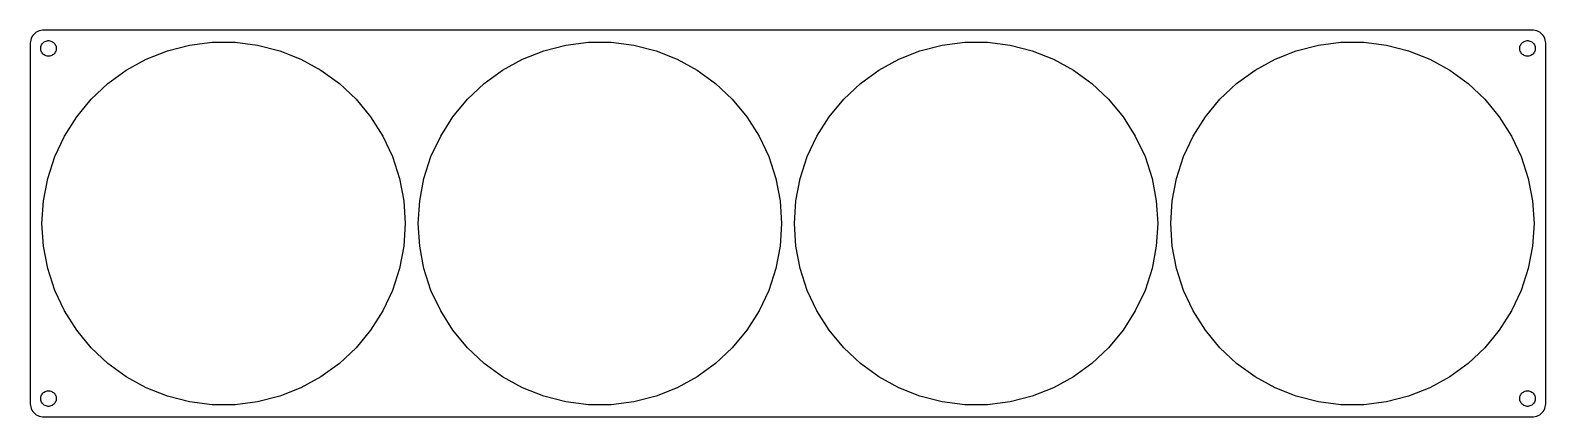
# Model space of a CAD drawing. Header units: metres. Extents: x -292 to 292, y -74 to 74.
import ezdxf

# ---------------------------------------------------------------- set-up
doc = ezdxf.new("R2010")
doc.units = ezdxf.units.M

msp = doc.modelspace()

# ---------------------------------------------------------------- linework, layer by layer
for p, q in [((-291.961, 70.1267), (-292, 69.5)), ((-291.843, 70.7434), (-291.961, 70.1267)), ((-291.649, 71.3406), (-291.843, 70.7434)), ((-291.382, 71.9088), (-291.649, 71.3406)), ((-291.045, 72.4389), (-291.382, 71.9088)), ((-290.645, 72.9227), (-291.045, 72.4389)), ((-290.187, 73.3526), (-290.645, 72.9227)), ((-289.679, 73.7216), (-290.187, 73.3526)), ((-289.129, 74.0241), (-289.679, 73.7216)), ((-288.545, 74.2553), (-289.129, 74.0241)), ((-287.937, 74.4114), (-288.545, 74.2553)), ((-287.314, 74.4901), (-287.937, 74.4114)), ((287.314, 74.4901), (-287.314, 74.4901)), ((-286.607, 70.033), (-286.277, 70.2145)), ((-286.277, 70.2145), (-285.927, 70.3532)), ((-285.927, 70.3532), (-285.562, 70.4469)), ((-285.562, 70.4469), (-285.188, 70.4941)), ((-285.188, 70.4941), (-284.812, 70.4941)), ((-284.812, 70.4941), (-284.438, 70.4469)), ((-284.438, 70.4469), (-284.073, 70.3532)), ((-284.073, 70.3532), (-283.723, 70.2145)), ((-283.723, 70.2145), (-283.393, 70.033)), ((283.393, 70.033), (283.723, 70.2145)), ((283.723, 70.2145), (284.073, 70.3532)), ((284.073, 70.3532), (284.438, 70.4469)), ((284.438, 70.4469), (284.812, 70.4941)), ((284.812, 70.4941), (285.188, 70.4941)), ((285.188, 70.4941), (285.562, 70.4469)), ((285.562, 70.4469), (285.927, 70.3532)), ((285.927, 70.3532), (286.277, 70.2145)), ((286.277, 70.2145), (286.607, 70.033)), ((287.937, 74.4114), (287.314, 74.4901)), ((288.545, 74.2553), (287.937, 74.4114)), ((289.129, 74.0241), (288.545, 74.2553)), ((289.679, 73.7216), (289.129, 74.0241)), ((290.187, 73.3526), (289.679, 73.7216)), ((290.645, 72.9227), (290.187, 73.3526)), ((291.045, 72.4389), (290.645, 72.9227)), ((291.382, 71.9088), (291.045, 72.4389)), ((291.649, 71.3406), (291.382, 71.9088)), ((291.843, 70.7434), (291.649, 71.3406)), ((291.961, 70.1267), (291.843, 70.7434)), ((292, 69.5), (291.961, 70.1267)), ((-292, 69.5), (-292, -69.5)), ((-288, 67.5), (-287.976, 67.876)), ((-287.976, 67.124), (-288, 67.5)), ((-287.976, 67.876), (-287.906, 68.2461)), ((-287.906, 66.7539), (-287.976, 67.124)), ((-287.906, 68.2461), (-287.789, 68.6044)), ((-287.789, 66.3956), (-287.906, 66.7539)), ((-287.789, 68.6044), (-287.629, 68.9453)), ((-287.629, 66.0547), (-287.789, 66.3956)), ((-287.629, 68.9453), (-287.427, 69.2634)), ((-287.427, 65.7366), (-287.629, 66.0547)), ((-287.427, 69.2634), (-287.187, 69.5536)), ((-287.187, 65.4464), (-287.427, 65.7366)), ((-287.187, 69.5536), (-286.912, 69.8115)), ((-286.912, 65.1885), (-287.187, 65.4464)), ((-286.912, 69.8115), (-286.607, 70.033)), ((-286.607, 64.967), (-286.912, 65.1885)), ((-286.277, 64.7855), (-286.607, 64.967)), ((-285.927, 64.6468), (-286.277, 64.7855)), ((-285.562, 64.5531), (-285.927, 64.6468)), ((-285.188, 64.5059), (-285.562, 64.5531)), ((-284.812, 64.5059), (-285.188, 64.5059)), ((-284.438, 64.5531), (-284.812, 64.5059)), ((-284.073, 64.6468), (-284.438, 64.5531)), ((-283.723, 64.7855), (-284.073, 64.6468)), ((-283.393, 64.967), (-283.723, 64.7855)), ((-283.393, 70.033), (-283.088, 69.8115)), ((-283.088, 65.1885), (-283.393, 64.967)), ((-283.088, 69.8115), (-282.813, 69.5536)), ((-282.813, 65.4464), (-283.088, 65.1885)), ((-282.813, 69.5536), (-282.573, 69.2634)), ((-282.573, 65.7366), (-282.813, 65.4464)), ((-282.573, 69.2634), (-282.371, 68.9453)), ((-282.371, 66.0547), (-282.573, 65.7366)), ((-282.371, 68.9453), (-282.211, 68.6044)), ((-282.211, 66.3956), (-282.371, 66.0547)), ((-282.211, 68.6044), (-282.094, 68.2461)), ((-282.094, 66.7539), (-282.211, 66.3956)), ((-282.094, 68.2461), (-282.024, 67.876)), ((-282.024, 67.124), (-282.094, 66.7539)), ((-282.024, 67.876), (-282, 67.5)), ((-282, 67.5), (-282.024, 67.124)), ((-247.305, 63.3379), (-239.131, 66.574)), ((-239.131, 66.574), (-230.617, 68.7601)), ((-230.617, 68.7601), (-221.895, 69.8619)), ((-221.895, 69.8619), (-213.105, 69.8619)), ((-213.105, 69.8619), (-204.383, 68.7601)), ((-204.383, 68.7601), (-195.869, 66.574)), ((-195.869, 66.574), (-187.695, 63.3379)), ((-102.305, 63.3379), (-94.1312, 66.574)), ((-94.1312, 66.574), (-85.6167, 68.7601)), ((-85.6167, 68.7601), (-76.8953, 69.8619)), ((-76.8953, 69.8619), (-68.1047, 69.8619)), ((-68.1047, 69.8619), (-59.3833, 68.7601)), ((-59.3833, 68.7601), (-50.8688, 66.574)), ((-50.8688, 66.574), (-42.6954, 63.3379)), ((42.6954, 63.3379), (50.8688, 66.574)), ((50.8688, 66.574), (59.3833, 68.7601)), ((59.3833, 68.7601), (68.1047, 69.8619)), ((68.1047, 69.8619), (76.8953, 69.8619)), ((76.8953, 69.8619), (85.6167, 68.7601)), ((85.6167, 68.7601), (94.1312, 66.574)), ((94.1312, 66.574), (102.305, 63.3379)), ((187.695, 63.3379), (195.869, 66.574)), ((195.869, 66.574), (204.383, 68.7601)), ((204.383, 68.7601), (213.105, 69.8619)), ((213.105, 69.8619), (221.895, 69.8619)), ((221.895, 69.8619), (230.617, 68.7601)), ((230.617, 68.7601), (239.131, 66.574)), ((239.131, 66.574), (247.305, 63.3379)), ((282, 67.5), (282.024, 67.876)), ((282.024, 67.124), (282, 67.5)), ((282.024, 67.876), (282.094, 68.2461)), ((282.094, 66.7539), (282.024, 67.124)), ((282.094, 68.2461), (282.211, 68.6044)), ((282.211, 66.3956), (282.094, 66.7539)), ((282.211, 68.6044), (282.371, 68.9453)), ((282.371, 66.0547), (282.211, 66.3956)), ((282.371, 68.9453), (282.573, 69.2634)), ((282.573, 65.7366), (282.371, 66.0547)), ((282.573, 69.2634), (282.813, 69.5536)), ((282.813, 65.4464), (282.573, 65.7366)), ((282.813, 69.5536), (283.088, 69.8115)), ((283.088, 65.1885), (282.813, 65.4464)), ((283.088, 69.8115), (283.393, 70.033)), ((283.393, 64.967), (283.088, 65.1885)), ((283.723, 64.7855), (283.393, 64.967)), ((284.073, 64.6468), (283.723, 64.7855)), ((284.438, 64.5531), (284.073, 64.6468)), ((284.812, 64.5059), (284.438, 64.5531)), ((285.188, 64.5059), (284.812, 64.5059)), ((285.562, 64.5531), (285.188, 64.5059)), ((285.927, 64.6468), (285.562, 64.5531)), ((286.277, 64.7855), (285.927, 64.6468)), ((286.607, 64.967), (286.277, 64.7855)), ((286.607, 70.033), (286.912, 69.8115)), ((286.912, 65.1885), (286.607, 64.967)), ((286.912, 69.8115), (287.187, 69.5536)), ((287.187, 65.4464), (286.912, 65.1885)), ((287.187, 69.5536), (287.427, 69.2634)), ((287.427, 65.7366), (287.187, 65.4464)), ((287.427, 69.2634), (287.629, 68.9453)), ((287.629, 66.0547), (287.427, 65.7366)), ((287.629, 68.9453), (287.789, 68.6044)), ((287.789, 66.3956), (287.629, 66.0547)), ((287.789, 68.6044), (287.906, 68.2461)), ((287.906, 66.7539), (287.789, 66.3956)), ((287.906, 68.2461), (287.976, 67.876)), ((287.976, 67.124), (287.906, 66.7539)), ((287.976, 67.876), (288, 67.5)), ((288, 67.5), (287.976, 67.124)), ((292, -69.5), (292, 69.5)), ((-262.12, 53.9359), (-255.008, 59.103)), ((-255.008, 59.103), (-247.305, 63.3379)), ((-187.695, 63.3379), (-179.992, 59.103)), ((-179.992, 59.103), (-172.88, 53.9359)), ((-117.12, 53.9359), (-110.008, 59.103)), ((-110.008, 59.103), (-102.305, 63.3379)), ((-42.6954, 63.3379), (-34.9921, 59.103)), ((-34.9921, 59.103), (-27.8803, 53.9359)), ((27.8803, 53.9359), (34.9921, 59.103)), ((34.9921, 59.103), (42.6954, 63.3379)), ((102.305, 63.3379), (110.008, 59.103)), ((110.008, 59.103), (117.12, 53.9359)), ((172.88, 53.9359), (179.992, 59.103)), ((179.992, 59.103), (187.695, 63.3379)), ((247.305, 63.3379), (255.008, 59.103)), ((255.008, 59.103), (262.12, 53.9359)), ((-268.528, 47.9183), (-262.12, 53.9359)), ((-172.88, 53.9359), (-166.472, 47.9183)), ((-123.528, 47.9183), (-117.12, 53.9359)), ((-27.8803, 53.9359), (-21.4722, 47.9183)), ((21.4722, 47.9183), (27.8803, 53.9359)), ((117.12, 53.9359), (123.528, 47.9183)), ((166.472, 47.9183), (172.88, 53.9359)), ((262.12, 53.9359), (268.528, 47.9183)), ((-274.131, 41.145), (-268.528, 47.9183)), ((-166.472, 47.9183), (-160.869, 41.145)), ((-129.131, 41.145), (-123.528, 47.9183)), ((-21.4722, 47.9183), (-15.8688, 41.145)), ((15.8688, 41.145), (21.4722, 47.9183)), ((123.528, 47.9183), (129.131, 41.145)), ((160.869, 41.145), (166.472, 47.9183)), ((268.528, 47.9183), (274.131, 41.145)), ((-278.841, 33.7227), (-274.131, 41.145)), ((-160.869, 41.145), (-156.159, 33.7227)), ((-133.841, 33.7227), (-129.131, 41.145)), ((-15.8688, 41.145), (-11.1585, 33.7227)), ((11.1585, 33.7227), (15.8688, 41.145)), ((129.131, 41.145), (133.841, 33.7227)), ((156.159, 33.7227), (160.869, 41.145)), ((274.131, 41.145), (278.841, 33.7227)), ((-282.584, 25.7687), (-278.841, 33.7227)), ((-156.159, 33.7227), (-152.416, 25.7687)), ((-137.584, 25.7687), (-133.841, 33.7227)), ((-11.1585, 33.7227), (-7.41563, 25.7687)), ((7.41563, 25.7687), (11.1585, 33.7227)), ((133.841, 33.7227), (137.584, 25.7687)), ((152.416, 25.7687), (156.159, 33.7227)), ((278.841, 33.7227), (282.584, 25.7687)), ((-285.301, 17.4083), (-282.584, 25.7687)), ((-152.416, 25.7687), (-149.699, 17.4083)), ((-140.301, 17.4083), (-137.584, 25.7687)), ((-7.41563, 25.7687), (-4.69917, 17.4083)), ((4.69917, 17.4083), (7.41563, 25.7687)), ((137.584, 25.7687), (140.301, 17.4083)), ((149.699, 17.4083), (152.416, 25.7687)), ((282.584, 25.7687), (285.301, 17.4083)), ((-286.948, 8.77332), (-285.301, 17.4083)), ((-149.699, 17.4083), (-148.052, 8.77332)), ((-141.948, 8.77332), (-140.301, 17.4083)), ((-4.69917, 17.4083), (-3.05196, 8.77332)), ((3.05196, 8.77332), (4.69917, 17.4083)), ((140.301, 17.4083), (141.948, 8.77332)), ((148.052, 8.77332), (149.699, 17.4083)), ((285.301, 17.4083), (286.948, 8.77332)), ((-287.5, 0), (-286.948, 8.77332)), ((-148.052, 8.77332), (-147.5, 0)), ((-142.5, 0), (-141.948, 8.77332)), ((-3.05196, 8.77332), (-2.5, 0)), ((2.5, 0), (3.05196, 8.77332)), ((141.948, 8.77332), (142.5, 0)), ((147.5, 0), (148.052, 8.77332)), ((286.948, 8.77332), (287.5, 0)), ((-286.948, -8.77332), (-287.5, 0)), ((-147.5, 0), (-148.052, -8.77332)), ((-141.948, -8.77332), (-142.5, 0)), ((-2.5, 0), (-3.05196, -8.77332)), ((3.05196, -8.77332), (2.5, 0)), ((142.5, 0), (141.948, -8.77332)), ((148.052, -8.77332), (147.5, 0)), ((287.5, 0), (286.948, -8.77332)), ((-285.301, -17.4083), (-286.948, -8.77332)), ((-148.052, -8.77332), (-149.699, -17.4083)), ((-140.301, -17.4083), (-141.948, -8.77332)), ((-3.05196, -8.77332), (-4.69917, -17.4083)), ((4.69917, -17.4083), (3.05196, -8.77332)), ((141.948, -8.77332), (140.301, -17.4083)), ((149.699, -17.4083), (148.052, -8.77332)), ((286.948, -8.77332), (285.301, -17.4083)), ((-282.584, -25.7687), (-285.301, -17.4083)), ((-149.699, -17.4083), (-152.416, -25.7687)), ((-137.584, -25.7687), (-140.301, -17.4083)), ((-4.69917, -17.4083), (-7.41563, -25.7687)), ((7.41563, -25.7687), (4.69917, -17.4083)), ((140.301, -17.4083), (137.584, -25.7687)), ((152.416, -25.7687), (149.699, -17.4083)), ((285.301, -17.4083), (282.584, -25.7687)), ((-278.841, -33.7227), (-282.584, -25.7687)), ((-152.416, -25.7687), (-156.159, -33.7227)), ((-133.841, -33.7227), (-137.584, -25.7687)), ((-7.41563, -25.7687), (-11.1585, -33.7227)), ((11.1585, -33.7227), (7.41563, -25.7687)), ((137.584, -25.7687), (133.841, -33.7227)), ((156.159, -33.7227), (152.416, -25.7687)), ((282.584, -25.7687), (278.841, -33.7227)), ((-274.131, -41.145), (-278.841, -33.7227)), ((-156.159, -33.7227), (-160.869, -41.145)), ((-129.131, -41.145), (-133.841, -33.7227)), ((-11.1585, -33.7227), (-15.8688, -41.145)), ((15.8688, -41.145), (11.1585, -33.7227)), ((133.841, -33.7227), (129.131, -41.145)), ((160.869, -41.145), (156.159, -33.7227)), ((278.841, -33.7227), (274.131, -41.145)), ((-268.528, -47.9183), (-274.131, -41.145)), ((-160.869, -41.145), (-166.472, -47.9183)), ((-123.528, -47.9183), (-129.131, -41.145)), ((-15.8688, -41.145), (-21.4722, -47.9183)), ((21.4722, -47.9183), (15.8688, -41.145)), ((129.131, -41.145), (123.528, -47.9183)), ((166.472, -47.9183), (160.869, -41.145)), ((274.131, -41.145), (268.528, -47.9183)), ((-262.12, -53.9359), (-268.528, -47.9183)), ((-166.472, -47.9183), (-172.88, -53.9359)), ((-117.12, -53.9359), (-123.528, -47.9183)), ((-21.4722, -47.9183), (-27.8803, -53.9359)), ((27.8803, -53.9359), (21.4722, -47.9183)), ((123.528, -47.9183), (117.12, -53.9359)), ((172.88, -53.9359), (166.472, -47.9183)), ((268.528, -47.9183), (262.12, -53.9359)), ((-255.008, -59.103), (-262.12, -53.9359)), ((-172.88, -53.9359), (-179.992, -59.103)), ((-110.008, -59.103), (-117.12, -53.9359)), ((-27.8803, -53.9359), (-34.9921, -59.103)), ((34.9921, -59.103), (27.8803, -53.9359)), ((117.12, -53.9359), (110.008, -59.103)), ((179.992, -59.103), (172.88, -53.9359)), ((262.12, -53.9359), (255.008, -59.103)), ((-247.305, -63.3379), (-255.008, -59.103)), ((-239.131, -66.574), (-247.305, -63.3379)), ((-187.695, -63.3379), (-195.869, -66.574)), ((-179.992, -59.103), (-187.695, -63.3379)), ((-102.305, -63.3379), (-110.008, -59.103)), ((-94.1312, -66.574), (-102.305, -63.3379)), ((-42.6954, -63.3379), (-50.8688, -66.574)), ((-34.9921, -59.103), (-42.6954, -63.3379)), ((42.6954, -63.3379), (34.9921, -59.103)), ((50.8688, -66.574), (42.6954, -63.3379)), ((102.305, -63.3379), (94.1312, -66.574)), ((110.008, -59.103), (102.305, -63.3379)), ((187.695, -63.3379), (179.992, -59.103)), ((195.869, -66.574), (187.695, -63.3379)), ((247.305, -63.3379), (239.131, -66.574)), ((255.008, -59.103), (247.305, -63.3379)), ((-292, -69.5), (-291.961, -70.1267)), ((-288, -67.5), (-287.976, -67.124)), ((-287.976, -67.876), (-288, -67.5)), ((-287.976, -67.124), (-287.906, -66.7539)), ((-287.906, -68.2461), (-287.976, -67.876)), ((-287.906, -66.7539), (-287.789, -66.3956)), ((-287.789, -68.6044), (-287.906, -68.2461)), ((-287.789, -66.3956), (-287.629, -66.0547)), ((-287.629, -68.9453), (-287.789, -68.6044)), ((-287.629, -66.0547), (-287.427, -65.7366)), ((-287.427, -69.2634), (-287.629, -68.9453)), ((-287.427, -65.7366), (-287.187, -65.4464)), ((-287.187, -69.5536), (-287.427, -69.2634)), ((-287.187, -65.4464), (-286.912, -65.1885)), ((-286.912, -69.8115), (-287.187, -69.5536)), ((-286.912, -65.1885), (-286.607, -64.967)), ((-286.607, -70.033), (-286.912, -69.8115)), ((-286.607, -64.967), (-286.277, -64.7855)), ((-286.277, -70.2145), (-286.607, -70.033)), ((-286.277, -64.7855), (-285.927, -64.6468)), ((-285.927, -64.6468), (-285.562, -64.5531)), ((-285.562, -64.5531), (-285.188, -64.5059)), ((-285.188, -64.5059), (-284.812, -64.5059)), ((-284.812, -64.5059), (-284.438, -64.5531)), ((-284.438, -64.5531), (-284.073, -64.6468)), ((-284.073, -64.6468), (-283.723, -64.7855)), ((-283.723, -64.7855), (-283.393, -64.967)), ((-283.393, -70.033), (-283.723, -70.2145)), ((-283.393, -64.967), (-283.088, -65.1885)), ((-283.088, -69.8115), (-283.393, -70.033)), ((-283.088, -65.1885), (-282.813, -65.4464)), ((-282.813, -69.5536), (-283.088, -69.8115)), ((-282.813, -65.4464), (-282.573, -65.7366)), ((-282.573, -69.2634), (-282.813, -69.5536)), ((-282.573, -65.7366), (-282.371, -66.0547)), ((-282.371, -68.9453), (-282.573, -69.2634)), ((-282.371, -66.0547), (-282.211, -66.3956)), ((-282.211, -68.6044), (-282.371, -68.9453)), ((-282.211, -66.3956), (-282.094, -66.7539)), ((-282.094, -68.2461), (-282.211, -68.6044)), ((-282.094, -66.7539), (-282.024, -67.124)), ((-282.024, -67.876), (-282.094, -68.2461)), ((-282.024, -67.124), (-282, -67.5)), ((-282, -67.5), (-282.024, -67.876)), ((-230.617, -68.7601), (-239.131, -66.574)), ((-221.895, -69.8619), (-230.617, -68.7601)), ((-213.105, -69.8619), (-221.895, -69.8619)), ((-204.383, -68.7601), (-213.105, -69.8619)), ((-195.869, -66.574), (-204.383, -68.7601)), ((-85.6167, -68.7601), (-94.1312, -66.574)), ((-76.8953, -69.8619), (-85.6167, -68.7601)), ((-68.1047, -69.8619), (-76.8953, -69.8619)), ((-59.3833, -68.7601), (-68.1047, -69.8619)), ((-50.8688, -66.574), (-59.3833, -68.7601)), ((59.3833, -68.7601), (50.8688, -66.574)), ((68.1047, -69.8619), (59.3833, -68.7601)), ((76.8953, -69.8619), (68.1047, -69.8619)), ((85.6167, -68.7601), (76.8953, -69.8619)), ((94.1312, -66.574), (85.6167, -68.7601)), ((204.383, -68.7601), (195.869, -66.574)), ((213.105, -69.8619), (204.383, -68.7601)), ((221.895, -69.8619), (213.105, -69.8619)), ((230.617, -68.7601), (221.895, -69.8619)), ((239.131, -66.574), (230.617, -68.7601)), ((282, -67.5), (282.024, -67.124)), ((282.024, -67.876), (282, -67.5)), ((282.024, -67.124), (282.094, -66.7539)), ((282.094, -68.2461), (282.024, -67.876)), ((282.094, -66.7539), (282.211, -66.3956)), ((282.211, -68.6044), (282.094, -68.2461)), ((282.211, -66.3956), (282.371, -66.0547)), ((282.371, -68.9453), (282.211, -68.6044)), ((282.371, -66.0547), (282.573, -65.7366)), ((282.573, -69.2634), (282.371, -68.9453)), ((282.573, -65.7366), (282.813, -65.4464)), ((282.813, -69.5536), (282.573, -69.2634)), ((282.813, -65.4464), (283.088, -65.1885)), ((283.088, -69.8115), (282.813, -69.5536)), ((283.088, -65.1885), (283.393, -64.967)), ((283.393, -70.033), (283.088, -69.8115)), ((283.393, -64.967), (283.723, -64.7855)), ((283.723, -70.2145), (283.393, -70.033)), ((283.723, -64.7855), (284.073, -64.6468)), ((284.073, -64.6468), (284.438, -64.5531)), ((284.438, -64.5531), (284.812, -64.5059)), ((284.812, -64.5059), (285.188, -64.5059)), ((285.188, -64.5059), (285.562, -64.5531)), ((285.562, -64.5531), (285.927, -64.6468)), ((285.927, -64.6468), (286.277, -64.7855)), ((286.277, -64.7855), (286.607, -64.967)), ((286.607, -70.033), (286.277, -70.2145)), ((286.607, -64.967), (286.912, -65.1885)), ((286.912, -69.8115), (286.607, -70.033)), ((286.912, -65.1885), (287.187, -65.4464)), ((287.187, -69.5536), (286.912, -69.8115)), ((287.187, -65.4464), (287.427, -65.7366)), ((287.427, -69.2634), (287.187, -69.5536)), ((287.427, -65.7366), (287.629, -66.0547)), ((287.629, -68.9453), (287.427, -69.2634)), ((287.629, -66.0547), (287.789, -66.3956)), ((287.789, -68.6044), (287.629, -68.9453)), ((287.789, -66.3956), (287.906, -66.7539)), ((287.906, -68.2461), (287.789, -68.6044)), ((287.906, -66.7539), (287.976, -67.124)), ((287.976, -67.876), (287.906, -68.2461)), ((287.976, -67.124), (288, -67.5)), ((288, -67.5), (287.976, -67.876)), ((291.961, -70.1267), (292, -69.5)), ((-291.961, -70.1267), (-291.843, -70.7434)), ((-291.843, -70.7434), (-291.649, -71.3406)), ((-291.649, -71.3406), (-291.382, -71.9088)), ((-291.382, -71.9088), (-291.045, -72.4389)), ((-291.045, -72.4389), (-290.645, -72.9227)), ((-290.645, -72.9227), (-290.187, -73.3526)), ((-290.187, -73.3526), (-289.679, -73.7216)), ((-289.679, -73.7216), (-289.129, -74.0241)), ((-289.129, -74.0241), (-288.545, -74.2553)), ((-288.545, -74.2553), (-287.937, -74.4114)), ((-287.937, -74.4114), (-287.314, -74.4901)), ((-287.314, -74.4901), (287.314, -74.4901)), ((-285.927, -70.3532), (-286.277, -70.2145)), ((-285.562, -70.4469), (-285.927, -70.3532)), ((-285.188, -70.4941), (-285.562, -70.4469)), ((-284.812, -70.4941), (-285.188, -70.4941)), ((-284.438, -70.4469), (-284.812, -70.4941)), ((-284.073, -70.3532), (-284.438, -70.4469)), ((-283.723, -70.2145), (-284.073, -70.3532)), ((284.073, -70.3532), (283.723, -70.2145)), ((284.438, -70.4469), (284.073, -70.3532)), ((284.812, -70.4941), (284.438, -70.4469)), ((285.188, -70.4941), (284.812, -70.4941)), ((285.562, -70.4469), (285.188, -70.4941)), ((285.927, -70.3532), (285.562, -70.4469)), ((286.277, -70.2145), (285.927, -70.3532)), ((287.314, -74.4901), (287.937, -74.4114)), ((287.937, -74.4114), (288.545, -74.2553)), ((288.545, -74.2553), (289.129, -74.0241)), ((289.129, -74.0241), (289.679, -73.7216)), ((289.679, -73.7216), (290.187, -73.3526)), ((290.187, -73.3526), (290.645, -72.9227)), ((290.645, -72.9227), (291.045, -72.4389)), ((291.045, -72.4389), (291.382, -71.9088)), ((291.382, -71.9088), (291.649, -71.3406)), ((291.649, -71.3406), (291.843, -70.7434)), ((291.843, -70.7434), (291.961, -70.1267))]:
    msp.add_line(p, q)

doc.saveas('drawing.dxf')
